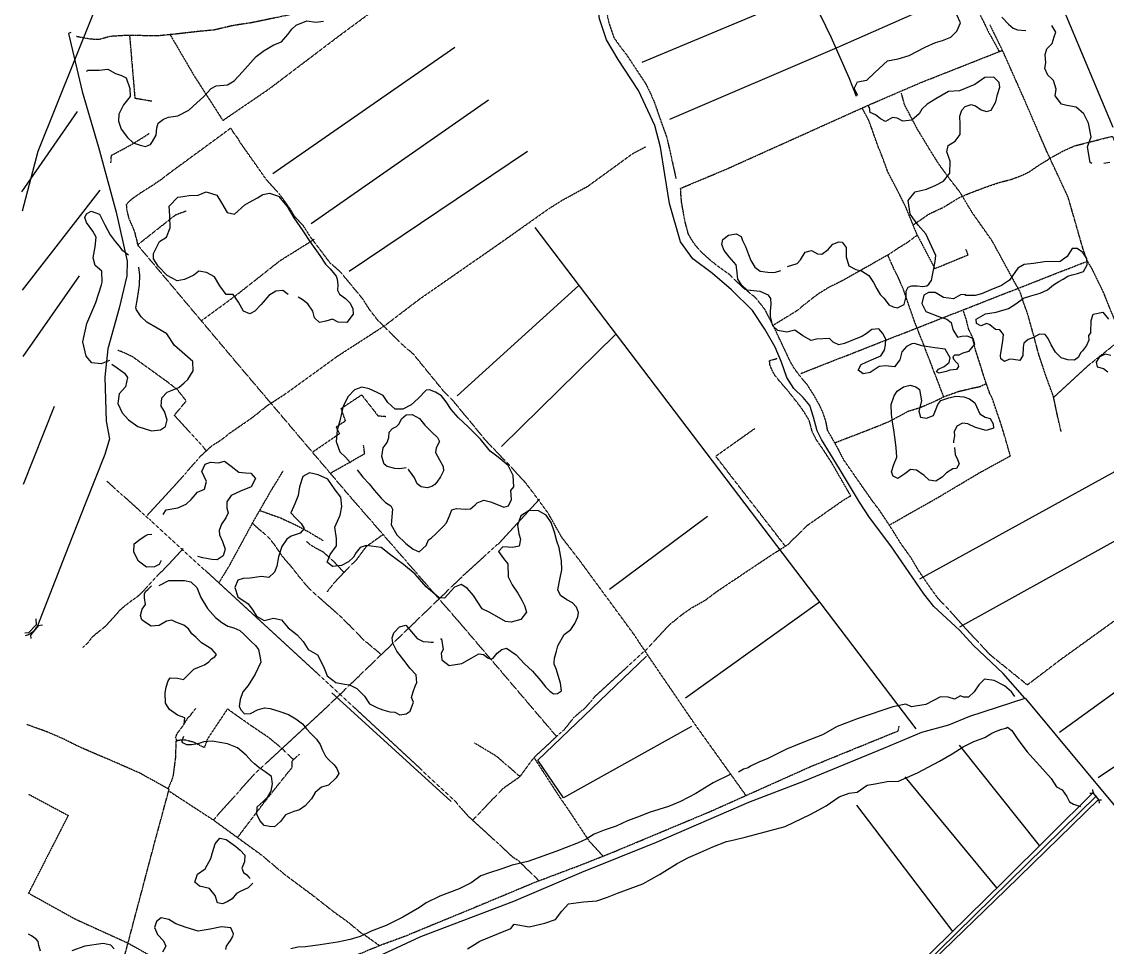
# Model space of a CAD drawing. Header units: inches. Extents: x 656613 to 663183, y 2250019 to 2254699.
# Drawn here: x 656635 to 658431, y 2250849 to 2252380 of the extents above; entities that cross this region are included whole.
import ezdxf

# ---------------------------------------------------------------- set-up
doc = ezdxf.new("R2010")
doc.units = ezdxf.units.IN
doc.header["$MEASUREMENT"] = 0
doc.linetypes.add('DASHED', pattern=[0.75, 0.5, -0.25])

msp = doc.modelspace()

# ---------------------------------------------------------------- linework, layer by layer
at = {"color": 4, "linetype": 'Continuous'}
for p, q in [((657050.67, 2252129.11), (657351.33, 2252338.57)), ((657113.59, 2252046.41), (657407.43, 2252251.07)), ((656634.95, 2252098.96), (656727.07, 2252231.98)), ((657176.95, 2251967.68), (657471.62, 2252166.24)), ((656636.44, 2251936.24), (656764.59, 2252101.8)), ((657483.74, 2252039.67), (658114.35, 2251210.4)), ((656637.43, 2251826.56), (656730.43, 2251959.81)), ((657355.48, 2251761.2), (657556.76, 2251943.64)), ((657428.84, 2251677.56), (657617.75, 2251863.44)), ((656637.64, 2251614.97), (656689.47, 2251744.46)), ((658120.64, 2251458.59), (658539.19, 2251688.91)), ((658187.23, 2251378.93), (658581.05, 2251597.93)), ((657607.62, 2251441.41), (657769.76, 2251562.13)), ((658351.73, 2251204.76), (658679.62, 2251441.58)), ((657732.91, 2251261.71), (657954.58, 2251420.51)), ((658415.72, 2251129.42), (658734.58, 2251344.98)), ((657345.61, 2251089.74), (657148.01, 2251269.84)), ((658318.89, 2251017.15), (658186.16, 2251183.33)), ((658248, 2250947.08), (658096.78, 2251130.65)), ((658176.08, 2250874.48), (658016.59, 2251083.75))]:
    msp.add_line(p, q, dxfattribs=at)
at = {"color": 7, "linetype": 'DASHED'}
msp.add_line((657923.74, 2251798.28), (658394.85, 2251982.97), dxfattribs=at)
at = {"color": 7, "linetype": 'Continuous'}
for p, q in [((658407.57, 2251103.89), (658407.26, 2251110.1)), ((658417.51, 2251092.71), (658421.55, 2251092.71))]:
    msp.add_line(p, q, dxfattribs=at)
for points in [[(656636.03, 2252067.7), (656662.44, 2252166.33), (656964.57, 2252919.67), (657044.07, 2253124.31), (657102.56, 2253277.8), (657137.65, 2253357.05), (657175.85, 2253450.76), (657176.64, 2254061.74), (657309.44, 2254641.21)], [(657655.48, 2252266.79), (657621.44, 2252317.76), (657602.56, 2252350.36), (657590.79, 2252385.45), (657581.97, 2252454.02), (657572.04, 2252501.79), (657566.28, 2252518.32)], [(656716.21, 2252362.33), (656712.5, 2252361.19), (656734.79, 2252265.04), (656761.97, 2252173.07), (656791.23, 2252065.08), (656809.34, 2251984.26), (656808.65, 2251959.87), (656796.11, 2251906.22), (656777.29, 2251839.33), (656772.42, 2251791.95), (656774.51, 2251719.49), (656780.08, 2251690.23), (656772.42, 2251664.45), (656740.37, 2251583.63), (656706.92, 2251497.93), (656660.94, 2251380.87), (656654.67, 2251371.12), (656646.31, 2251365.55), (656640.73, 2251364.15)], [(657777.93, 2251963.82), (657745.05, 2251988.13), (657724.87, 2252016.43), (657706.64, 2252079.72), (657698.99, 2252127.72), (657691.84, 2252172.93), (657682.62, 2252208.77), (657655.48, 2252266.79)], [(657900.5, 2251791.76), (657891.73, 2251817.19), (657881.69, 2251841.61), (657864.32, 2251871.41), (657843.9, 2251902.5), (657809.29, 2251936.97), (657777.93, 2251963.82)], [(658020.86, 2251585.48), (657987.61, 2251640.5), (657957.89, 2251689.15), (657950.85, 2251703.65), (657945.12, 2251726.27), (657938.86, 2251745.34), (657927.76, 2251758.6), (657912.09, 2251773.68), (657900.5, 2251791.76)], [(658186.38, 2251373.32), (658144.18, 2251412.67), (658127.52, 2251433.58), (658072.81, 2251512.84), (658037.75, 2251559.75), (658020.86, 2251585.48)], [(656658.18, 2251392.1), (656658.76, 2251382.27), (656646.05, 2251368.98), (656640.27, 2251368.4)], [(656669.16, 2251381.7), (656662.23, 2251380.54), (656649.52, 2251365.51), (656650.09, 2251359.74)], [(658294.47, 2251260.81), (658258.39, 2251301.57), (658208.86, 2251348.82), (658186.38, 2251373.32)], [(657929.83, 2251124.15), (658061.32, 2251178.32), (658124.15, 2251204.79), (658168.88, 2251216.92), (658203.73, 2251231.41), (658295.01, 2251260.99), (658537.57, 2250969.44)], [(657561.35, 2250972.9), (657684.93, 2251022.8), (657837.78, 2251089), (657929.83, 2251124.15)], [(658408.66, 2251105.91), (658259.51, 2250957.87), (658111.58, 2250812.56), (657910.68, 2250615.12), (657775.46, 2250484.74), (657640.74, 2250354.89), (657514.84, 2250230), (657483.86, 2250199.04), (657477.95, 2250188.53), (657472.01, 2250179.04), (657464.41, 2250162.67), (657455.34, 2250143.73), (657446.83, 2250121.5)], [(657459.5, 2250121.48), (657492.25, 2250184.18), (657495.94, 2250191.1), (657521.15, 2250217.14), (657663.31, 2250357.52), (657829.73, 2250520.13), (658019.11, 2250707.48), (658263.31, 2250943.71), (658416.73, 2251094.11)], [(658402.29, 2251103.89), (658407.57, 2251103.89), (658416.89, 2251092.4), (658417.51, 2251087.13)], [(657295.14, 2250866.38), (657448.95, 2250925.21), (657561.35, 2250972.9)], [(656948.59, 2250719.84), (657028.41, 2250752.27), (657166.71, 2250807.14), (657263.09, 2250851.63), (657295.14, 2250866.38)]]:
    msp.add_lwpolyline(points, dxfattribs=at)
at = {"color": 4, "linetype": 'Continuous'}
for points in [[(658071.09, 2253064.24), (658335.51, 2252448.66), (658362.22, 2252391.14), (658440.27, 2252206.14)], [(657912.09, 2253011.8), (658149.29, 2252517.76), (657660.75, 2252312.9)], [(657725.1, 2252868.94), (657973.37, 2252355.28), (658003.09, 2252287.84), (658015.53, 2252257.37)], [(658154.73, 2252412.63), (657983.72, 2252336.95), (657706.37, 2252218.47)], [(657742.93, 2251214), (657531.05, 2251095.89), (657488.83, 2251158.47), (657668.54, 2251330.43)], [(658413.01, 2251099.08), (658095.23, 2250787.92), (657781.33, 2250483.06), (657610.95, 2250314.55), (657488.28, 2250193.26), (657481.57, 2250184.78), (657453.17, 2250122.11)]]:
    msp.add_lwpolyline(points, dxfattribs=at)
at = {"color": 7, "linetype": 'DASHED'}
for points in [[(657915.9, 2253019.43), (658107.49, 2252612.78), (658139.93, 2252546.84), (658153.86, 2252518.75), (658173.81, 2252486.14), (658189.7, 2252456.09), (658213.89, 2252404.93), (658226.5, 2252379.73), (658234.57, 2252362.93), (658242.64, 2252348.41), (658252.23, 2252331.1), (658250.65, 2252333.95)], [(656880.42, 2252359.03), (656920.8, 2252289.98), (656962.46, 2252225.28), (656967.5, 2252216.87), (657043.89, 2252268.97), (657160.54, 2252357.39), (657251.98, 2252424.89), (657286.51, 2252451.92)], [(657091.8, 2252394.66), (657015.61, 2252378.78), (656985.11, 2252374.13), (656953.09, 2252366.7), (656929.97, 2252364.54), (656896.18, 2252360.68), (656863.91, 2252357.31), (656841.82, 2252357.18), (656810.33, 2252357.87), (656781.12, 2252356), (656762.31, 2252350.78), (656748.09, 2252351.62), (656725.67, 2252355.82)], [(657601.65, 2252401.06), (657606.14, 2252378.96), (657614.68, 2252354.03), (657626.05, 2252337.98), (657635.4, 2252325.99), (657666.97, 2252278.35), (657675.54, 2252261.04), (657682.34, 2252245.01), (657687.36, 2252230.51), (657694.15, 2252210.93), (657701.69, 2252190.32), (657705.94, 2252172.28), (657708.19, 2252162.37), (657717.49, 2252120.21)], [(658632.61, 2251523.34), (658607.69, 2251577.27), (658547.22, 2251710.45), (658518.03, 2251768.16), (658510.94, 2251781.26), (658504.19, 2251790.04), (658492.58, 2251800.02), (658484.56, 2251808.53), (658474.67, 2251822.09), (658449.7, 2251870.47), (658424.24, 2251933.32), (658406.59, 2251969.62), (658397.95, 2251984.72), (658391.29, 2252002.65), (658366.17, 2252089.89), (658330.82, 2252165.78), (658292.46, 2252254.59), (658257.58, 2252333.03), (658236.79, 2252375.37)], [(656813.39, 2252357.8), (656822.13, 2252254), (656850.04, 2252249.27)], [(658483.36, 2251418.09), (658353.6, 2251324.62), (658298.67, 2251282.86), (658236.45, 2251333.17), (658213.28, 2251358.24), (658195.67, 2251377.27), (658181.94, 2251392.81), (658170.55, 2251405.33), (658150.36, 2251426.86), (658135.27, 2251447.71), (658118.59, 2251472.34), (658106.03, 2251493.73), (658089.37, 2251516.84), (658076.31, 2251537.97), (658065.87, 2251554.06), (658054.14, 2251571.66), (658042.18, 2251587.48), (657995.04, 2251655.06), (657985.57, 2251673.71), (657975.35, 2251691.84), (657968.29, 2251703.92), (657965.49, 2251718.86), (657960.14, 2251734.52), (657954.34, 2251746.88), (657945.44, 2251762.49), (657934.73, 2251779.34), (657922.55, 2251793.88), (657913.19, 2251806.43), (657907.43, 2251815.99), (657881.86, 2251870.2), (657864.52, 2251904.21), (657848.94, 2251923.78), (657827.82, 2251940.72), (657805.86, 2251961.96), (657783.74, 2251977.87), (657766.47, 2251992.33), (657756.92, 2252001.58), (657746.54, 2252014.37), (657737.91, 2252028.71), (657732.2, 2252050.46), (657728.55, 2252070.98), (657726.59, 2252081.61), (657725.62, 2252093.53), (657725.5, 2252100.64), (657724.92, 2252104.7), (657801.1, 2252136.63), (658037.07, 2252242.95), (658123.32, 2252280.12), (658257.58, 2252333.03)], [(658354.52, 2251702.09), (658348.74, 2251727.15), (658341.83, 2251760.06), (658329.03, 2251795.17), (658317.24, 2251830.8), (658308.82, 2251862.42), (658299.35, 2251896.3), (658292.15, 2251916.51), (658287.05, 2251932.43), (658278.71, 2251947.38), (658240.61, 2252017.41), (658206.77, 2252065.54), (658187.68, 2252097.49), (658171.3, 2252118.83), (658152.06, 2252144.94), (658136.9, 2252169.34), (658117.3, 2252201.54), (658104.96, 2252224.97), (658095.24, 2252243.61), (658090.34, 2252262.33)], [(658067.74, 2251994.27), (658087.84, 2252007.79), (658099.66, 2252014.83), (658116.47, 2252027.29), (658096.85, 2252075.24), (658083.7, 2252101.45), (658068.2, 2252130.92), (658059.14, 2252155.67), (658051.98, 2252173.34), (658046.38, 2252188.99), (658041.3, 2252203.65), (658036.24, 2252217.28), (658025.3, 2252237.65)], [(656782.46, 2252146.74), (656783.43, 2252159.3), (656815.74, 2252176.63), (656837.38, 2252189.96), (656845.78, 2252195.49)], [(657528.77, 2251526.61), (657505.99, 2251566.9), (657481.8, 2251600.04), (657467.51, 2251618.61), (657449.39, 2251638.14), (657432.06, 2251656.66), (657414.99, 2251674.43), (657400.76, 2251689.7), (657389.08, 2251703.99), (657375.85, 2251720.29), (657364.96, 2251733.07), (657349.65, 2251751.88), (657332.85, 2251769.14), (657283.56, 2251829.58), (657263.44, 2251847.29), (657250.79, 2251859.54), (657236.57, 2251874.05), (657223.91, 2251886.54), (657210.66, 2251903.61), (657198.66, 2251922.47), (657188.03, 2251935), (657174.54, 2251951.55), (657162.35, 2251966.08), (657145.33, 2251981.06), (657111.86, 2252025.26), (657100.89, 2252042.86), (657085.63, 2252059.13), (657080.65, 2252068.19), (657073.36, 2252078.74), (657061.91, 2252094.31), (657039.34, 2252119.57), (656995.87, 2252181.36), (656992.47, 2252187.66), (656984.93, 2252197.44), (656982.32, 2252201.97), (656980.5, 2252203.98), (656878.91, 2252129.49), (656865.63, 2252119.13), (656848.3, 2252107.43), (656833.98, 2252098.57), (656818.16, 2252087.65), (656810.4, 2252080.93), (656807.93, 2252077.34), (656808.85, 2252067.7), (656812.39, 2252054.04), (656818.45, 2252040.68), (656822.18, 2252030.83), (656823.3, 2252024.76), (656824.9, 2252020.21), (656826.58, 2252011.1), (656889.48, 2252060.84), (656907.14, 2252067.47)], [(658109.62, 2252044.02), (658136.7, 2252062.66), (658159.13, 2252072.92), (658187.8, 2252090.38), (658207.48, 2252098.31), (658232.22, 2252107.59), (658253.44, 2252114.78), (658271.4, 2252119.38), (658289.07, 2252125.76), (658301.67, 2252132.05), (658318.5, 2252143.49), (658341.13, 2252157.31), (658358.25, 2252166.72), (658377.16, 2252175.15), (658411.82, 2252183.82), (658439.39, 2252190.86), (658534.86, 2251958.59), (658562.1, 2251897.04)], [(656842.6, 2251563.28), (656893.71, 2251619.03), (656930.33, 2251661), (656949.08, 2251678.31), (656964.16, 2251687.94), (656973.94, 2251695.2), (656979.45, 2251699.86), (657016.85, 2251725.59), (657040.9, 2251745.01), (657071.55, 2251764.79), (657156.86, 2251826.57), (657236, 2251877.85), (657293.17, 2251921.41), (657425.46, 2252013.39), (657507.79, 2252071.57), (657529.9, 2252085.38), (657571.43, 2252108.13), (657645.95, 2252162.38), (657667.86, 2252173.64)], [(658116.47, 2252027.29), (658145.62, 2251971.87), (658200.61, 2251994.58), (658197.94, 2252002.15), (658196.14, 2252003.4)], [(657519.4, 2251198.06), (657361.79, 2251383.3), (657175.24, 2251598.04), (656988.09, 2251818.85), (656826.58, 2252011.1)], [(656931.88, 2251885.37), (656988.78, 2251927.04), (657062.46, 2251985.09), (657119.18, 2252020.53)], [(658160.35, 2251759.75), (658123.74, 2251854.69), (658113.12, 2251881.19), (658102.7, 2251911), (658093.88, 2251936.51), (658084.62, 2251958.47), (658077, 2251973.08), (658072.76, 2251983.42), (658067.74, 2251994.27), (657992.25, 2251951.68), (657968.07, 2251939.62), (657951.99, 2251929.46), (657932.43, 2251914.42), (657916.89, 2251901.73), (657903.82, 2251893.66), (657877.95, 2251877.87)], [(658070.18, 2251547.42), (658152.4, 2251594), (658218.48, 2251633.41), (658270.52, 2251661.98), (658261.78, 2251692.48), (658254.13, 2251717.79), (658246.92, 2251738.26), (658240.76, 2251756.7), (658236.49, 2251765.21), (658227.2, 2251791.79), (658221.28, 2251811.4), (658212.74, 2251837.59), (658207.77, 2251858.55), (658201.44, 2251872.16), (658197.94, 2251886.67), (658193.06, 2251901.24)], [(658342.11, 2251758.73), (658399.39, 2251811.51), (658456.58, 2251857.14)], [(656940.66, 2251670.53), (656887.51, 2251729.15), (656907.17, 2251752.82), (656892.63, 2251771.39), (656874.88, 2251785.08), (656818.82, 2251825.59), (656807.03, 2251831.5), (656800.64, 2251834.19), (656793.98, 2251836.54)], [(657381, 2251059.09), (657431.2, 2251111.6), (657459.36, 2251131.26), (657482.4, 2251162.69), (657514.91, 2251193.17), (657532.67, 2251208.94), (657549.33, 2251230.03), (657567.87, 2251245.55), (657585.3, 2251265.89), (657667.6, 2251340.83), (657706.77, 2251382.59), (657728.07, 2251399.94), (657743.89, 2251410.86), (657765.53, 2251422.88), (657784.84, 2251437.4), (657873.76, 2251496.96), (657901.91, 2251514.67), (657935.4, 2251547.45), (657994.39, 2251588.76), (658006.47, 2251595.81), (657991.84, 2251621.19), (657974.47, 2251651.49), (657960.1, 2251673.4), (657950.01, 2251687.93), (657942.97, 2251701.42), (657937.77, 2251720.71), (657926.54, 2251738.82), (657917.96, 2251750.12), (657902.64, 2251769.44), (657890.71, 2251783.47), (657881.9, 2251793.75), (657878.5, 2251799.28), (657875.07, 2251806.85), (657872.41, 2251813.66), (657872.31, 2251819.5), (657885, 2251823.35)], [(657979.99, 2251683.62), (658029.29, 2251702.59), (658069.16, 2251718.45), (658101.89, 2251735.98), (658121.6, 2251742.13), (658144.05, 2251751.63), (658161.43, 2251760.28), (658184.66, 2251768.52), (658209.46, 2251774.5), (658220.6, 2251776.71), (658227.15, 2251780.11), (658231.31, 2251781.73)], [(657115.89, 2251668.06), (657160.82, 2251698.89), (657155.29, 2251709.98), (657170.62, 2251719.87), (657163.41, 2251740.33), (657197.31, 2251762.95), (657224.32, 2251728.33), (657237.55, 2251727.27)], [(657898.35, 2251512.43), (657783.05, 2251661.4), (657847.56, 2251707.11)], [(657145.47, 2251633.16), (657202.28, 2251665.51), (657200.51, 2251679.7)], [(657016.53, 2251550.6), (657049.1, 2251606.99), (657067.39, 2251636.73)], [(657350.5, 2251092.06), (657148.15, 2251279.9), (656848.32, 2251555.08), (656775.84, 2251619.98)], [(656952.01, 2251059.44), (657019.31, 2251134.65), (657144.58, 2251250.89), (657264.78, 2251366.8), (657367.49, 2251465.93), (657428.03, 2251520.72), (657491.58, 2251590.34)], [(657028.68, 2251571.63), (657062.86, 2251559.46), (657088.72, 2251547.42), (657110.26, 2251535.82), (657125.14, 2251526.91), (657133.86, 2251521.71)], [(657229.83, 2251333.1), (657200.93, 2251357.17), (657179.22, 2251379.43), (657160.36, 2251398.19), (657142.57, 2251413.65), (657125.55, 2251428.63), (657109.03, 2251444.11), (657096.84, 2251458.4), (657081.27, 2251478.22), (657066.76, 2251495.01), (657058.94, 2251506.31), (657052.43, 2251515.86), (657043.87, 2251526.4), (657035.35, 2251534.39), (657028.4, 2251539.61), (657022.21, 2251545.36), (657016.53, 2251550.6), (656977.62, 2251479.14), (656961.75, 2251453.01)], [(657232.84, 2251531.72), (657204.65, 2251511.64), (657188.51, 2251489.8), (657167.29, 2251468.14), (657153.56, 2251453.95), (657140.14, 2251436.98)], [(657833.22, 2251099.9), (657745.85, 2251221.92), (657670.28, 2251332.75), (657648.38, 2251365.68), (657558.65, 2251487.97), (657528.77, 2251526.61)], [(656902.05, 2251508.46), (656877, 2251481.38), (656858.53, 2251462.55), (656840.83, 2251443.22), (656827.59, 2251429.81), (656810.78, 2251417.87), (656797.51, 2251406.74), (656773.58, 2251379.95), (656758.8, 2251368.04), (656750.54, 2251361.05), (656745.08, 2251353.35), (656735.94, 2251345.08)], [(657168.28, 2251469.15), (657150.44, 2251487.94), (657133.94, 2251502.66), (657119.84, 2251510.06), (657110.85, 2251515.76), (657105.94, 2251520.51)], [(657084.42, 2251159.28), (657065.56, 2251177.78), (657042.64, 2251196.47), (657015.66, 2251214.59), (656999.46, 2251226.02), (656987.89, 2251234.22), (656975.29, 2251243.17), (656942.11, 2251193.13), (656937.02, 2251179.08), (656919.59, 2251187.95), (656906.07, 2251191.55), (656897.94, 2251191.67), (656890.1, 2251189.77), (656889.93, 2251184.69), (656889.28, 2251163.1), (656887.04, 2251145.54), (656885.47, 2251133.58), (656883.08, 2251124.9), (656876.99, 2251111.09)], [(656892.75, 2251190.42), (656889.51, 2251194.59), (656891.67, 2251201.74), (656902.6, 2251216.38), (656909.51, 2251227.92), (656915.01, 2251233.34), (656915.74, 2251235.13), (656920.47, 2251241.04), (656922.96, 2251243.87)], [(656773.04, 2250718.84), (656801.41, 2250820.14), (656854.62, 2251021.09), (656878.76, 2251110.11), (656830.3, 2251137.03), (656782.19, 2251158.12), (656751.49, 2251171.11), (656726.41, 2251182.14), (656703.61, 2251193.72), (656678.79, 2251204.51), (656643.78, 2251217.17)], [(657490.71, 2250958.86), (657565.17, 2250986.95), (657611.6, 2251005.45), (657776.06, 2251074.3), (657939.44, 2251147.46), (658023.45, 2251181.79), (658085.02, 2251206.88), (658086.66, 2251214.78)], [(657459.36, 2251131.26), (657420.13, 2251165.02), (657383.42, 2251187.05)], [(656991.97, 2251030.31), (657036.84, 2251089.46), (657078.62, 2251141.92), (657082.11, 2251145.78), (657082.42, 2251157.22), (657084.67, 2251159.54), (657094.93, 2251168.33)], [(657482.4, 2251162.69), (657525.19, 2251096.56), (657534.3, 2251083.75), (657573.41, 2251024.92), (657596.68, 2250999.5)], [(656645.99, 2251102.16), (656711.87, 2251066.87), (656646.22, 2250938.29), (656723.16, 2250895.62), (656810.45, 2250855.83), (656877.12, 2250818.52), (656906.54, 2250806.53), (656915.3, 2250813.78), (656923.92, 2250814.68), (656932.59, 2250812.78), (656947.96, 2250805.14), (656962.06, 2250797.74), (656971.28, 2250793.32), (657008.15, 2250761.12), (656976.1, 2250748.69), (656954.94, 2250738.71), (656936.27, 2250731.05), (656915.56, 2250724.13), (656898.63, 2250719.04), (656884.74, 2250714.51), (656878.43, 2250712.12), (656865.19, 2250713.95)], [(656878.08, 2251107.62), (656952.01, 2251059.44), (657032.51, 2251000.75), (657068.59, 2250970.33)], [(657350.5, 2251092.06), (657372.52, 2251066.75), (657395.74, 2251045.78), (657416.39, 2251026.54), (657431.61, 2251012.81), (657446.59, 2250998.56), (657457.12, 2250991.87), (657466.95, 2250981.86), (657490.71, 2250958.86), (657394.86, 2250918.77), (657270.25, 2250867.3), (657227.09, 2250851.39)], [(657068.59, 2250970.33), (657116.7, 2250934.5), (657150.94, 2250907.61), (657174.86, 2250890.45), (657195.47, 2250873.25), (657206.26, 2250866.31), (657227.09, 2250851.39), (657162.01, 2250824.47), (657135.81, 2250811.87), (657109.58, 2250801.05), (657089.63, 2250793.88), (657068.69, 2250785.94), (657051.31, 2250777.03), (657038.72, 2250770.74), (657031.13, 2250768.59), (657008.15, 2250761.12)]]:
    msp.add_lwpolyline(points, dxfattribs=at)
at = {"color": 1, "linetype": 'Continuous'}
for points in [[(658018.4, 2252258.55), (658012.42, 2252270.02), (658017.55, 2252280.91), (658033.31, 2252283.61), (658046.56, 2252296.23), (658067.47, 2252315.91), (658085.01, 2252319.11), (658103.07, 2252324.33), (658129.8, 2252338.14), (658146.6, 2252346.17), (658158.3, 2252349.4), (658172.29, 2252354.91), (658181.73, 2252365.01), (658187.88, 2252378.43), (658181.83, 2252391.66)], [(658256.26, 2252387.94), (658267.65, 2252376.19), (658274.99, 2252369.81), (658282.6, 2252366.72), (658296.22, 2252366.03)], [(656742.93, 2252298.2), (656743.58, 2252300.38), (656762.88, 2252300.02), (656777.61, 2252301.97), (656790.03, 2252294.54), (656799.92, 2252291.43), (656808.03, 2252287.58), (656813.81, 2252270.03), (656814.27, 2252256.84), (656803.55, 2252242.94), (656795.36, 2252227.25), (656795.32, 2252216.08), (656799.59, 2252202.61), (656809.95, 2252188.84), (656819.31, 2252180.16), (656830.72, 2252176.03), (656839.86, 2252173.95), (656848, 2252177.46), (656851.32, 2252182.26), (656857.2, 2252192.89), (656858.51, 2252205.06), (656860.83, 2252212.66), (656869.48, 2252218.96), (656877.62, 2252222.21), (656893.38, 2252224.66), (656911.44, 2252234.2), (656924.44, 2252246.31), (656935.91, 2252255.88), (656942.03, 2252262.96), (656948.4, 2252269.77), (656956.8, 2252274.55), (656975.35, 2252275.71), (656986.55, 2252282.5), (657000.06, 2252297.65), (657013.32, 2252312.29), (657023.01, 2252322.9), (657036.26, 2252332.97), (657052.29, 2252342.27), (657065.01, 2252347.27), (657074.96, 2252359.4), (657081.6, 2252368.25), (657088.99, 2252374.55), (657106.79, 2252381.81), (657121.51, 2252379.44), (657133.97, 2252381.14)], [(658405.58, 2252145.83), (658402.65, 2252147.19), (658398.4, 2252173.27), (658404.22, 2252190.11), (658400.03, 2252212.39), (658391.9, 2252227.75), (658379.25, 2252239.24), (658363.96, 2252241.55), (658355.3, 2252244.2), (658344.62, 2252258.02), (658346.47, 2252268.96), (658341.66, 2252283.36), (658338.56, 2252286.36), (658332.36, 2252292.11), (658327.86, 2252302.95), (658328.98, 2252312.11), (658328.23, 2252326.06), (658331.13, 2252335.49), (658339.62, 2252344.5), (658342.99, 2252355.47), (658345.65, 2252363.38), (658338.92, 2252374.01)], [(657901.78, 2251975.16), (657917.77, 2251980.1), (657923.51, 2251986.27), (657930.93, 2251998.82), (657941.3, 2252001.77), (657951.3, 2251996.08), (657958.93, 2251995.94), (657968.96, 2252003.7), (657976.95, 2252012.19), (657986.54, 2252016.4), (657992.39, 2252015.72), (657998.64, 2252006.68), (657998.9, 2251991.2), (658003.47, 2251976.55), (658015.01, 2251970.12), (658024.45, 2251968.23), (658036.27, 2251960.28), (658044.09, 2251948.72), (658049.6, 2251938.14), (658055.35, 2251928.84), (658061.29, 2251922.83), (658063.63, 2251920.07), (658069.61, 2251911.79), (658076.78, 2251908.59), (658083.92, 2251907.18), (658094.76, 2251912.41), (658098.34, 2251925.92), (658097.95, 2251934.29), (658101.39, 2251941.19), (658107.7, 2251943.57), (658116.35, 2251943.44), (658125.52, 2251942.06), (658132.11, 2251943.17), (658135.62, 2251946.01), (658138.1, 2251949.35), (658139.84, 2251951.91), (658142.44, 2251963.63), (658146.42, 2251983.48), (658147.02, 2251993.39), (658130.92, 2252029.2), (658117.97, 2252043.72), (658104.7, 2252061.8), (658101.27, 2252084.6), (658113.23, 2252098.73), (658131.96, 2252103.58), (658146.09, 2252109.63), (658160.2, 2252116.44), (658170.65, 2252130.04), (658170.82, 2252149.84), (658165.23, 2252165.24), (658167.85, 2252175.44), (658179.42, 2252182.97), (658187.62, 2252193.75), (658187.33, 2252211.01), (658187.12, 2252223.95), (658190, 2252233.89), (658195.59, 2252239.95), (658205.76, 2252243.69), (658212.61, 2252241.1), (658222.01, 2252234.37), (658231.2, 2252231.97), (658239.04, 2252234.11), (658246.44, 2252247.68), (658249.03, 2252260.15), (658253.4, 2252271.89), (658252.26, 2252279.75), (658242.96, 2252288.49), (658228.48, 2252288.02), (658211.65, 2252276.6), (658186.41, 2252265.82), (658168.39, 2252264.79), (658147.49, 2252253.06), (658132.9, 2252244.21), (658124.15, 2252235.71), (658119.45, 2252228.02), (658107.42, 2252217.69), (658092.72, 2252215.69), (658083.23, 2252220.63), (658075.84, 2252221.79), (658064.01, 2252215.27), (658055.54, 2252219.71), (658047.3, 2252226.44), (658038.6, 2252230.12), (658037.44, 2252238.73), (658034.68, 2252241.87)], [(658434.92, 2252147.67), (658424.99, 2252145.82)], [(657075.89, 2251928.81), (657066.88, 2251935.78), (657055.47, 2251934.59), (657043.65, 2251927.31), (657031.2, 2251912.41), (657020.46, 2251901.59), (657012.15, 2251897.16), (657001.92, 2251901.32), (656993.54, 2251916.42), (656984.95, 2251928.73), (656973.26, 2251928.81), (656962.61, 2251943.12), (656953.72, 2251957.96), (656940.89, 2251965.38), (656927.9, 2251967.47), (656919.88, 2251961.26), (656904.51, 2251953.68), (656892.35, 2251951.72), (656875.69, 2251960.35), (656860.69, 2251976.12), (656852.87, 2251987.93), (656852.72, 2251997.06), (656862.81, 2252016.5), (656874.62, 2252023.78), (656880.46, 2252039.09), (656880.14, 2252058.12), (656879.47, 2252067.75), (656878.83, 2252075.1), (656893.31, 2252090.29), (656897.87, 2252090.86), (656912.07, 2252092.59), (656926.79, 2252093.57), (656939.9, 2252099.1), (656957.53, 2252093.27), (656965.36, 2252080.7), (656974.78, 2252064.59), (656986.76, 2252061.98), (657004.03, 2252077.46), (657011.83, 2252081.64), (657024.91, 2252089.19), (657033.71, 2252094.65), (657044.85, 2252096.85), (657059.92, 2252092), (657074.19, 2252074.44), (657085.17, 2252055.83), (657100.01, 2252034.48), (657111.49, 2252016.63), (657128.4, 2251993.28), (657137.27, 2251979.45), (657145.02, 2251971.7), (657149.96, 2251965.43), (657155.14, 2251959.42), (657156.74, 2251954.62), (657157.67, 2251944.73), (657157.31, 2251936.1), (657160.72, 2251929.81), (657170.5, 2251922.34), (657178.25, 2251914.59), (657182.98, 2251905.27), (657183.13, 2251896.39), (657172.69, 2251882.78), (657158.71, 2251883.09), (657148.98, 2251888.02), (657138.1, 2251885.06), (657127.72, 2251882.88), (657119.21, 2251890.37), (657116.49, 2251901.49), (657108.4, 2251913.81), (657098.89, 2251920.77), (657092.21, 2251924.73)], [(656779.93, 2251819.58), (656766.66, 2251814.36), (656750.89, 2251815.65), (656741.55, 2251826.93), (656736.07, 2251850.7), (656742.92, 2251880.99), (656757.83, 2251915.72), (656766.73, 2251944.78), (656767.92, 2251949.62), (656767.62, 2251967.63), (656756.29, 2251976.86), (656753.02, 2251989.49), (656756.27, 2252008.07), (656758.28, 2252024.08), (656752.78, 2252033.9), (656741.87, 2252048.2), (656739.19, 2252056.28), (656742.39, 2252062.42), (656749.94, 2252066.84), (656763.49, 2252061.72), (656772.42, 2252044.34), (656781.33, 2252027.72), (656789.64, 2252016.94), (656796.13, 2252009.16), (656800.29, 2252003.39), (656811.73, 2251994.82)], [(658403.55, 2251866.22), (658400.07, 2251861.34), (658400.21, 2251853.22), (658396.54, 2251844.79), (658390.09, 2251835.56), (658386.33, 2251832.46), (658383.14, 2251825.3), (658376.87, 2251820.39), (658365.68, 2251820.73), (658354.44, 2251824.37), (658345.39, 2251833.63), (658338.07, 2251845.45), (658333.32, 2251856.04), (658327.87, 2251862.56), (658318.97, 2251863.19), (658308.64, 2251857.71), (658299.8, 2251854.78), (658293.04, 2251848.59), (658291.88, 2251841.98), (658291.35, 2251828.01), (658286.4, 2251819.81), (658275.95, 2251821.69), (658269.08, 2251822.1), (658260.76, 2251818.17), (658254.85, 2251822.39), (658254.24, 2251828.22), (658256.3, 2251841.96), (658257.9, 2251852.39), (658258.99, 2251863.06), (658253.28, 2251870.34), (658245.9, 2251871.25), (658236.62, 2251878.72), (658231.76, 2251880.94), (658221.91, 2251877.24), (658214.73, 2251880.94), (658213.84, 2251888.29), (658229.45, 2251897.15), (658247.19, 2251899.95), (658267.43, 2251905.83), (658279.75, 2251913.37), (658292.3, 2251922.7), (658304.18, 2251926.68), (658319.6, 2251931.48), (658331.97, 2251936.48), (658341.74, 2251945), (658350.79, 2251950.72), (658357.84, 2251954.63), (658365.9, 2251959.07), (658372.98, 2251961.71), (658381.83, 2251963.87), (658391.44, 2251967.06), (658397.35, 2251978.32), (658396.92, 2251988.72), (658390.41, 2251998.27), (658381.14, 2252005.24), (658373.01, 2252005.12), (658364.34, 2251991.79), (658352.78, 2251983.75), (658327.15, 2251983.07), (658308.87, 2251980.56), (658293.14, 2251978.8), (658282.83, 2251972.56), (658268.93, 2251952.56), (658255.86, 2251943.99), (658238.19, 2251936.62), (658223.05, 2251930.3), (658212.17, 2251927.6), (658204.04, 2251927.23), (658199.47, 2251927.16), (658196.16, 2251927.11), (658196.16, 2251927.11), (658196.13, 2251929.14), (658188.01, 2251928.26), (658176.68, 2251922), (658160.13, 2251923.79), (658146.01, 2251932.46), (658135.09, 2251932.3), (658127.54, 2251927.62), (658124.2, 2251914.37), (658130.78, 2251901.02), (658153.29, 2251892.21), (658165.3, 2251888.33), (658172.76, 2251882.86), (658175.5, 2251871.22), (658183.08, 2251858.64), (658190.17, 2251860.02), (658198.3, 2251860.64), (658208.53, 2251856.48), (658210.98, 2251846.62), (658201.53, 2251834.55), (658191.66, 2251831.87), (658185.11, 2251828.72), (658178.25, 2251828.37), (658175.5, 2251826.04), (658176.59, 2251821.74), (658181.24, 2251816.74), (658183.83, 2251814.24), (658184.67, 2251809.68), (658181.44, 2251804.81), (658170.53, 2251803.89), (658164.21, 2251801.76), (658164.21, 2251801.76), (658152.58, 2251798.55), (658148.48, 2251800.77), (658151.7, 2251805.39), (658161.28, 2251810.1), (658169.05, 2251816.3), (658171.21, 2251824.2), (658162.83, 2251838.8), (658145.77, 2251840.58), (658124.12, 2251843.81), (658112.11, 2251847.7), (658107.8, 2251847.12), (658098.47, 2251842.67), (658090.99, 2251833.93), (658087.91, 2251820.69), (658078.71, 2251809.13), (658064.19, 2251810.95), (658053.53, 2251810.03), (658038.46, 2251799.65), (658027.31, 2251797.97), (658018.57, 2251803.67), (658024, 2251813.14), (658031.82, 2251816.81), (658044.94, 2251822.59), (658056.29, 2251827.58), (658062.23, 2251836.81), (658064.11, 2251845.72), (658064.72, 2251855.12), (658059.73, 2251864.43), (658052.75, 2251871.94), (658041.33, 2251871.01), (658032.05, 2251863.77), (658024.75, 2251859.6), (658011.88, 2251854.34), (657996.23, 2251847.76), (657986.61, 2251845.59), (657977.64, 2251850.28), (657971.44, 2251856.02), (657949.86, 2251855.19), (657941.25, 2251853.04), (657927.15, 2251860.44), (657913.78, 2251870.14), (657900.88, 2251866.4), (657886.1, 2251869.23), (657877.58, 2251877.22), (657873.76, 2251892.39), (657873.61, 2251901.27), (657874.68, 2251913.22), (657874.02, 2251922.35), (657870.37, 2251928.13), (657856.55, 2251934.02), (657834.91, 2251936.23), (657825.62, 2251944.98), (657819.86, 2251954.54), (657818.08, 2251969.74), (657816.68, 2251977.84), (657805.52, 2251991.38), (657796.96, 2252001.91), (657793.23, 2252012.01), (657795.13, 2252020.16), (657804.16, 2252027.15), (657817.08, 2252029.62), (657825.29, 2252024.92), (657827.68, 2252018.36), (657832.17, 2252008.27), (657837.48, 2251995.15), (657841.46, 2251985.06), (657847.99, 2251974.5), (657856.74, 2251967.77), (657869.22, 2251965.93), (657877.61, 2251965.54), (657881.92, 2251966.12), (657890.71, 2251968.61)], [(656783.82, 2251813.58), (656792.94, 2251807.39), (656805.02, 2251798.68), (656809.97, 2251791.65), (656806.92, 2251776.38), (656796.2, 2251764.55), (656794.19, 2251748.54), (656801.31, 2251732.91), (656811.66, 2251721.39), (656827.08, 2251710.71), (656849.82, 2251703.18), (656864.52, 2251705.17), (656873.06, 2251710.37), (656875.42, 2251721.32), (656871.37, 2251735.21), (656865.64, 2251744.01), (656866.67, 2251758.23), (656875.65, 2251767.5), (656895.08, 2251775.15), (656903.84, 2251782.89), (656909.59, 2251788.56), (656918.74, 2251802.9), (656918.24, 2251817.87), (656905.08, 2251829.6), (656887.56, 2251844.56), (656874.79, 2251863.66), (656859.13, 2251873.32), (656841.69, 2251883.22), (656832.4, 2251892.21), (656825.09, 2251903.53), (656824.02, 2251907.06), (656826.55, 2251922.32), (656829.73, 2251944.45), (656830.21, 2251961.46), (656828.99, 2251973.62), (656828.94, 2251974.03)], [(658403.55, 2251866.22), (658403.98, 2251885.77), (658407.62, 2251896.23), (658423.32, 2251900.01), (658432.92, 2251887.97)], [(658436.97, 2251828.13), (658427.28, 2251830.27), (658417.45, 2251825.56), (658412.76, 2251816.86), (658414.16, 2251809.26), (658424.89, 2251806.38), (658431.59, 2251800.89)], [(657190.02, 2251638.92), (657199.11, 2251626.88), (657209.97, 2251615.62), (657218.28, 2251605.08), (657229.68, 2251591.8), (657236.91, 2251585.06), (657245.64, 2251579.35), (657248.53, 2251573.56), (657247.22, 2251561.1), (657246.42, 2251547.9), (657255.6, 2251531.03), (657270.32, 2251517.04), (657282.41, 2251507.83), (657292.4, 2251503.15), (657303.91, 2251513.47), (657307.81, 2251523.17), (657312.34, 2251526.03), (657320.85, 2251533.51), (657332.09, 2251544.84), (657337.83, 2251551.02), (657342.71, 2251562.76), (657346.61, 2251572.72), (657354.44, 2251575.12), (657368.95, 2251573.55), (657377.57, 2251574.44), (657385.08, 2251580.9), (657388.33, 2251584.24), (657399.44, 2251588.47), (657410.66, 2251585.84), (657423.19, 2251580.7), (657432.4, 2251577.28), (657440.24, 2251579.17), (657445.14, 2251589.9), (657443.88, 2251604.6), (657449.11, 2251610.77), (657447.78, 2251629.53), (657439.63, 2251645.9), (657423.13, 2251659.87), (657409.75, 2251669.82), (657394.18, 2251689.39), (657374.27, 2251709.65), (657356.98, 2251725.63), (657345.59, 2251738.66), (657337.24, 2251751.48), (657329.7, 2251761.52), (657319.44, 2251767.46), (657309.72, 2251771.38), (657304.14, 2251770.79), (657290.66, 2251756.63), (657279.4, 2251746.57), (657265.55, 2251739.51), (657252.85, 2251739.07), (657240.73, 2251750.06), (657233.16, 2251761.62), (657223.17, 2251767.05), (657209.86, 2251772.69), (657197.87, 2251775.56), (657185.5, 2251771.32), (657174.76, 2251759.99), (657166.64, 2251744.39), (657161.47, 2251719.96), (657156.9, 2251704.41), (657155.44, 2251685.87), (657161.32, 2251668.44), (657170.61, 2251659.95), (657178.65, 2251650.43)], [(658178.28, 2251675.58), (658178.02, 2251675.83), (658179.48, 2251664.43), (658183.18, 2251656.11), (658186.1, 2251648.79), (658181.65, 2251641.11), (658175.56, 2251640.51), (658165, 2251634.01), (658157.75, 2251626.55), (658147.19, 2251620.3), (658135.98, 2251621.66), (658127.97, 2251629.41), (658115.37, 2251638.36), (658105.44, 2251639.48), (658096.17, 2251631.98), (658084.6, 2251624.45), (658076.41, 2251628.14), (658073.99, 2251635.72), (658077.86, 2251647.45), (658082.99, 2251659.96), (658081.45, 2251675.93), (658079.39, 2251692.9), (658077.91, 2251705.31), (658075.67, 2251717.46), (658074.17, 2251731.15), (658073.14, 2251746.87), (658078.24, 2251761.16), (658083.19, 2251769.1), (658093.75, 2251776.1), (658104.88, 2251778.81), (658114.07, 2251776.4), (658120.5, 2251771.68), (658123.61, 2251753.2), (658119.32, 2251736.13), (658122.03, 2251726.27), (658131.97, 2251724.13), (658143.59, 2251728.62), (658147.97, 2251739.85), (658150.4, 2251746.99), (658155.62, 2251753.41), (658168.76, 2251758.18), (658180.4, 2251760.89), (658193.39, 2251759.56), (658203.1, 2251756.15), (658211.85, 2251749.68), (658219.78, 2251731.27), (658229.02, 2251726.07), (658236.94, 2251723.65), (658242.17, 2251714.84), (658242.79, 2251707.75), (658230.4, 2251704.01), (658213.04, 2251708.83), (658200.23, 2251714.99), (658191.57, 2251716.13), (658181.75, 2251710.91), (658177.84, 2251701.71), (658177.95, 2251694.86), (658176.57, 2251686.21), (658176.37, 2251683.42)], [(657270.74, 2251642.4), (657260.36, 2251640.47), (657251.97, 2251640.85), (657239.46, 2251644.22), (657234.57, 2251648.46), (657230.8, 2251660.84), (657232.85, 2251675.08), (657239.3, 2251684.31), (657242.21, 2251692.47), (657243.08, 2251701.11), (657248.57, 2251707.03), (657255.11, 2251710.43), (657259.61, 2251714.81), (657263.53, 2251723.24), (657271.04, 2251729.95), (657280.69, 2251730.6), (657293, 2251723.68), (657302.07, 2251712.64), (657314.21, 2251700.9), (657322.99, 2251692.4), (657326.16, 2251685.59), (657320.74, 2251675.36), (657319.6, 2251667.73), (657325.91, 2251655.14), (657332.19, 2251644.32), (657332.82, 2251636.97), (657327.9, 2251627.25), (657321.45, 2251618.53), (657318.46, 2251614.68), (657313.44, 2251611.31), (657305.6, 2251609.16), (657295.67, 2251610.54), (657289.23, 2251615.77), (657284.75, 2251625.35), (657280.05, 2251632.64), (657275.64, 2251638.41), (657274.85, 2251639.92)], [(656868.92, 2251565.17), (656874.12, 2251572.86), (656893.11, 2251576.18), (656907.24, 2251581.97), (656915.49, 2251589.96), (656925.7, 2251602.04), (656937.55, 2251607.03), (656940.89, 2251619.77), (656933, 2251635.89), (656938.38, 2251648.15), (656947.22, 2251651.33), (656960.69, 2251650.51), (656970.3, 2251653.44), (656981.36, 2251644.98), (656993.98, 2251634.76), (657005.18, 2251633.66), (657013.81, 2251633.53), (657021.84, 2251624.77), (657014.45, 2251610.96), (656996.79, 2251603.59), (656981.67, 2251596.52), (656974.23, 2251586.01), (656974.16, 2251575.35), (656976.32, 2251567.77), (656972.65, 2251559.34), (656965.71, 2251548.84), (656961.57, 2251538.37), (656961.94, 2251531.53), (656966.96, 2251520.18), (656971.49, 2251507.81), (656968.38, 2251496.35), (656958.58, 2251489.86), (656949.69, 2251490.24), (656940.77, 2251491.88), (656934.4, 2251493.06), (656926.49, 2251495.23)], [(657327.6, 2251359.29), (657329.63, 2251359.06), (657331.96, 2251341.59), (657329.02, 2251335.2), (657330.21, 2251324.56), (657342.06, 2251315.09), (657363.09, 2251318.19), (657379.45, 2251327.57), (657391.02, 2251334.08), (657398.91, 2251333.18), (657406.12, 2251327.96), (657411.24, 2251325.5), (657414.76, 2251327.32), (657421.74, 2251335.29), (657429.26, 2251341.49), (657437.1, 2251343.89), (657452.79, 2251332.45), (657466.75, 2251317.94), (657479.91, 2251305.7), (657493.9, 2251289.41), (657501.69, 2251279.63), (657508.42, 2251272.37), (657514.85, 2251267.89), (657521.44, 2251268.5), (657527.71, 2251273.16), (657526.48, 2251285.83), (657518.97, 2251309.57), (657515.79, 2251317.14), (657515.76, 2251319.42), (657516.64, 2251327.04), (657519.49, 2251339.01), (657521.88, 2251347.68), (657532.24, 2251366.35), (657543.28, 2251374.38), (657549.97, 2251384.63), (657555.13, 2251395.36), (657556.27, 2251402.99), (657552.57, 2251411.31), (657546.1, 2251418.58), (657536.86, 2251423.77), (657526.07, 2251430.72), (657522.1, 2251440.3), (657525.38, 2251457.1), (657528.66, 2251473.13), (657528.15, 2251488.35), (657523.98, 2251509.86), (657520.49, 2251520.72), (657516.43, 2251535.89), (657511.08, 2251551.54), (657502.49, 2251563.59), (657489.67, 2251570.76), (657474.42, 2251571.3), (657460.59, 2251562.47), (657455, 2251547.42), (657457.28, 2251532.98), (657460.23, 2251523.89), (657458.13, 2251512.7), (657446.73, 2251510.5), (657439.87, 2251510.9), (657430.97, 2251511.28), (657423.99, 2251503.57), (657431.8, 2251492.26), (657439.32, 2251483.24), (657439.68, 2251461.93), (657446.26, 2251448.32), (657455.63, 2251435.01), (657462.43, 2251423.18), (657466.9, 2251414.37), (657470.14, 2251403.25), (657460.68, 2251391.44), (657444.5, 2251386.63), (657435.59, 2251387.77), (657409.43, 2251402.86), (657396.62, 2251409.02), (657382.27, 2251431.14), (657372.16, 2251443.17), (657361.91, 2251448.86), (657351.05, 2251444.64), (657334.59, 2251426.38), (657325.43, 2251427.26), (657304.3, 2251444.96), (657285.66, 2251466), (657266.34, 2251481.96), (657245.49, 2251497.64), (657229.53, 2251510.09), (657204.58, 2251513.78), (657194.73, 2251510.34), (657188.27, 2251501.87), (657184.07, 2251494.45), (657175.31, 2251486.71), (657163.73, 2251480.45), (657149.28, 2251478.71), (657140.52, 2251485.94), (657145.14, 2251498.7), (657155.56, 2251513.06), (657155.61, 2251525.24), (657153.01, 2251543.98), (657161.82, 2251563.65), (657164.37, 2251578.15), (657162.84, 2251593.35), (657153.49, 2251605.65), (657153.49, 2251605.65), (657141.25, 2251623.23), (657125.64, 2251630.36), (657110.85, 2251633.7), (657100.02, 2251627.95), (657094.47, 2251610.62), (657092.17, 2251596.63), (657087.07, 2251582.6), (657079.95, 2251567.77), (657089.01, 2251558.26), (657097.27, 2251550.01), (657102.49, 2251541.72), (657095.76, 2251534.26), (657080.86, 2251529.22), (657073.33, 2251524.03), (657065.15, 2251511.98), (657059.85, 2251494.91), (657056.81, 2251479.38), (657053.42, 2251469.69), (657043.92, 2251460.42), (657031.7, 2251462.27), (657012.94, 2251459.71), (657001.27, 2251459.03), (656992.68, 2251456.11), (656987.8, 2251444.11), (656992.38, 2251428.7), (657009.34, 2251417.28), (657017.4, 2251406.49), (657023.4, 2251396.93), (657036.22, 2251389.76), (657051.4, 2251393.54), (657064.91, 2251390.69), (657075.55, 2251377.15), (657090.73, 2251365.7), (657100.82, 2251354.94), (657108.92, 2251341.61), (657124.06, 2251332.95), (657130.08, 2251322.13), (657135.1, 2251310.53), (657140.39, 2251298.17), (657154.81, 2251286.71), (657168.83, 2251284.13), (657177.48, 2251282.99), (657189.27, 2251277.07), (657201.93, 2251264.32), (657210.27, 2251251.75), (657223.34, 2251245.09), (657232.29, 2251241.42), (657244.03, 2251238.29), (657252.16, 2251237.9), (657260.63, 2251233.21), (657270.76, 2251235.13), (657277.8, 2251239.29), (657283.14, 2251254.09), (657279.7, 2251262.16), (657282.59, 2251271.34), (657286.47, 2251282.3), (657288.44, 2251286.14), (657287.45, 2251299.57), (657277.87, 2251310.34), (657267.23, 2251323.64), (657255.29, 2251338.94), (657248.72, 2251351.78), (657247.55, 2251360.65), (657250.45, 2251369.32), (657259.69, 2251379.09), (657270.31, 2251381.79), (657279.65, 2251370.51), (657288.98, 2251359.48), (657298.97, 2251354.8), (657307.36, 2251354.17), (657312.45, 2251353.48), (657316, 2251353.79)], [(656865.13, 2251488.74), (656865.14, 2251487.73), (656862.44, 2251482.36), (656854.89, 2251478.44), (656841.18, 2251477.73), (656828.06, 2251487.69), (656820.19, 2251502.8), (656820.72, 2251516.25), (656830.25, 2251523.75), (656839.29, 2251529.47), (656843.82, 2251532.07), (656850.21, 2251532.21)], [(656862.55, 2251447.2), (656878.13, 2251455.69), (656892.1, 2251455.9), (656904.04, 2251455.57), (656914.75, 2251453.44), (656924.81, 2251444.2), (656931.18, 2251427.8), (656942.42, 2251409.45), (656955.62, 2251394.42), (656966.18, 2251385.94), (656976.19, 2251380), (656985.63, 2251377.6), (656995.87, 2251372.93), (657002.58, 2251366.69), (657008.26, 2251360.94), (657014.71, 2251354.94), (657021.94, 2251347.94), (657026.63, 2251341.41), (657027.74, 2251335.85), (657029.4, 2251327.75), (657030.28, 2251320.41), (657020.96, 2251300.73)], [(656903.64, 2251218.11), (656904.59, 2251228.24), (656892.57, 2251232.88), (656879.71, 2251242.08), (656872.68, 2251252.63), (656872.39, 2251269.63), (656873.75, 2251279.04), (656877.39, 2251289.49), (656880.35, 2251294.36), (656892.8, 2251294.29), (656902.49, 2251292.14), (656910.99, 2251300.13), (656919.47, 2251309.14), (656929.32, 2251312.58), (656937.39, 2251316), (656944.42, 2251321.18), (656949.16, 2251325.81), (656954.69, 2251329.45), (656957.16, 2251333.29), (656949.65, 2251341.81), (656932.45, 2251352.72), (656923.15, 2251361.97), (656916.46, 2251367.2), (656910.98, 2251375.49), (656903, 2251381.97), (656889.71, 2251386.85), (656883.31, 2251389.8), (656874.7, 2251388.41), (656862.12, 2251381.37), (656849.19, 2251379.91), (656839.94, 2251386.12), (656833.51, 2251390.59), (656831.36, 2251397.66), (656833.98, 2251408.1), (656839.95, 2251415.8), (656838.23, 2251426.94), (656837.86, 2251433.79), (656839.84, 2251437.37), (656843.59, 2251440.72), (656849.4, 2251446.66)], [(657020.96, 2251300.73), (657009.6, 2251281.79), (657000.88, 2251271.51), (656996.52, 2251259.02), (656994.94, 2251247.32), (656997.84, 2251241.02), (657003.53, 2251235.27), (657013.43, 2251235.42), (657025.01, 2251241.42), (657036.89, 2251244.89), (657046.05, 2251244.01), (657062.14, 2251239.18), (657076.45, 2251233.8), (657088.25, 2251226.87), (657099.57, 2251218.41), (657106.31, 2251210.39), (657113.3, 2251202.63), (657122.6, 2251193.38), (657128.6, 2251184.33), (657132.29, 2251176.01), (657137.3, 2251165.17), (657142.23, 2251159.41), (657152.03, 2251150.42), (657156.45, 2251144.65), (657159.38, 2251136.57), (657155.44, 2251129.16), (657142.69, 2251117.04), (657131.06, 2251113.58), (657120.54, 2251104.79), (657114.12, 2251094.3), (657104.15, 2251082.99), (657094.36, 2251075.99), (657085, 2251073.57), (657071.63, 2251068.05), (657063.18, 2251057.02), (657053.42, 2251048.25), (657044.79, 2251048.37), (657036.12, 2251050.28), (657028.87, 2251058.29), (657024.12, 2251068.88), (657024.67, 2251081.06), (657034.18, 2251089.83), (657041.92, 2251097.81), (657047.6, 2251107.28), (657049.68, 2251119.23), (657047.95, 2251131.39), (657037.67, 2251138.85), (657027.9, 2251145.56), (657019.92, 2251152.29), (657015.01, 2251156.78), (657006.47, 2251166.55), (656991.79, 2251178.52), (656975.16, 2251185.38), (656949.94, 2251189.83), (656936.5, 2251188.62), (656926.39, 2251185.17), (656916.01, 2251183.75), (656908.13, 2251183.63), (656901.47, 2251187.09), (656900.18, 2251188.59), (656900.13, 2251191.13), (656903.17, 2251198.11)], [(658278.16, 2251263.97), (658272.21, 2251271.54), (658260.83, 2251281.51), (658243.87, 2251290.25), (658227.63, 2251292.38), (658218.15, 2251283.29), (658210.48, 2251271.25), (658201.47, 2251262.75), (658193.08, 2251262.88), (658187.96, 2251265.08), (658178.4, 2251259.36), (658167.93, 2251262.76), (658154.71, 2251263.07), (658130.78, 2251250.54), (658106.96, 2251246.64), (658097.48, 2251251.32), (658076.21, 2251246.7), (658018.85, 2251227.58), (657984.01, 2251214.13), (657959.6, 2251200.07), (657929.8, 2251188.97), (657900.29, 2251176.36), (657868.03, 2251160.41), (657855.41, 2251155.4), (657840.79, 2251148.59), (657837.03, 2251145.74), (657828.93, 2251143.59), (657821.05, 2251138.53)], [(657372.58, 2250846.38), (657392.94, 2250859.11), (657423.47, 2250871.48), (657444.16, 2250879.91), (657449.88, 2250887.09), (657474.34, 2250882.38), (657500.41, 2250888.59), (657517.84, 2250894.43), (657528.27, 2250908.54), (657539.5, 2250920.37), (657564.59, 2250924.04), (657586.42, 2250925.37), (657603.84, 2250931.46), (657620.75, 2250938.31), (657662.66, 2250953.64), (657690.35, 2250969.27), (657719.51, 2250987.46), (657738.15, 2250997.37), (657758.58, 2251006.04), (657778.5, 2251014.96), (657800.97, 2251023.66), (657813.88, 2251026.64), (657831.85, 2251030.71), (657897.86, 2251048.43), (657940.71, 2251069.1), (657965.64, 2251082.66), (657987.49, 2251097.95), (658003.66, 2251103.52), (658016.84, 2251105.24), (658033.66, 2251117.16), (658047.09, 2251119.38), (658066.85, 2251122.97), (658085.39, 2251123.75), (658116.92, 2251137.66), (658153.44, 2251156.98), (658174.08, 2251168.7), (658192.69, 2251180.65), (658210.32, 2251189.53), (658228.26, 2251196.14), (658228.26, 2251196.14), (658240.08, 2251203.17), (658248.91, 2251207.1), (658256.24, 2251209.49), (658262.82, 2251211.11), (658265.84, 2251212.93), (658272.79, 2251207.2), (658282.7, 2251192.62), (658298.54, 2251172.05), (658308.38, 2251161.02), (658324.18, 2251143.49), (658337.91, 2251127.96), (658347.03, 2251114.39), (658356.26, 2251109.45), (658364.08, 2251098.14), (658368.54, 2251089.58), (658374.96, 2251085.61), (658386.48, 2251081.96)], [(657807.93, 2251135.22), (657778.75, 2251120.78), (657750.34, 2251103.36), (657724.9, 2251090.05), (657704.97, 2251081.64), (657672.87, 2251071.52), (657657.99, 2251065.47), (657637.28, 2251058.06), (657618.38, 2251048.9), (657598.67, 2251042.53), (657582.01, 2251036.19), (657568.68, 2251027.88), (657554.32, 2251021.07), (657552.55, 2251020.28), (657518.47, 2251007.35), (657489.18, 2250996.77), (657472.01, 2250990.94), (657446.45, 2250984.73), (657429.03, 2250978.39), (657407.3, 2250971.47), (657394.42, 2250966.97), (657378.35, 2250955.57), (657358.71, 2250945.39), (657326.65, 2250933.5), (657303.98, 2250922.26), (657292.93, 2250914.74), (657265.26, 2250898.61), (657237.8, 2250884.76), (657213.32, 2250875.52), (657194.93, 2250866.37), (657178.25, 2250861.56), (657157.49, 2250857.45), (657128.86, 2250852.72), (657104.28, 2250849.57), (657091.84, 2250849.14), (657080.2, 2250846.43)], [(657017.16, 2250954.86), (657009.42, 2250946.88), (656997.57, 2250941.63), (656990.26, 2250937.97), (656983.3, 2250928.99), (656975.01, 2250923.8), (656966.93, 2250920.89), (656959.03, 2250922.29), (656954.77, 2250934.16), (656945.67, 2250946.2), (656928.85, 2250950.01), (656921.38, 2250956.25), (656925.98, 2250969.51), (656938.52, 2250978.82), (656947.64, 2250995.45), (656950.77, 2251005.64), (656954.84, 2251019.91), (656962.56, 2251029.16), (656973.01, 2251027.03), (656988.69, 2251015.84), (656996.42, 2251009.36), (657003.93, 2251001.09), (657003.35, 2250990.17), (656998.96, 2250979.71), (657001.87, 2250972.65), (657007.53, 2250968.42), (657010.12, 2250965.41), (657012.96, 2250962.41)], [(656972.53, 2250844.86), (656973.71, 2250850.45), (656977.68, 2250856.09), (656980.41, 2250859.69), (656984.36, 2250866.34), (656985.3, 2250870.92), (656981.07, 2250880.75), (656965.29, 2250882.55), (656946.82, 2250878.48), (656926.81, 2250875.39), (656907.15, 2250881.2), (656889.78, 2250887.28), (656878.22, 2250894.73), (656865.47, 2250897.59), (656857.96, 2250891.64), (656854.57, 2250881.44), (656859.34, 2250869.84), (656869.42, 2250859.59), (656873.38, 2250850.51), (656867.96, 2250840.54)], [(656666.02, 2250842.41), (656663.07, 2250851.75), (656661.94, 2250858.33), (656659.08, 2250862.35), (656654.97, 2250865.08), (656651.12, 2250867.82), (656646.25, 2250870.28)], [(656788.12, 2250845.97), (656782.17, 2250852.48), (656769.94, 2250854.84), (656739.29, 2250850.33), (656718.08, 2250842.66)]]:
    msp.add_lwpolyline(points, dxfattribs=at)

doc.saveas('drawing.dxf')
